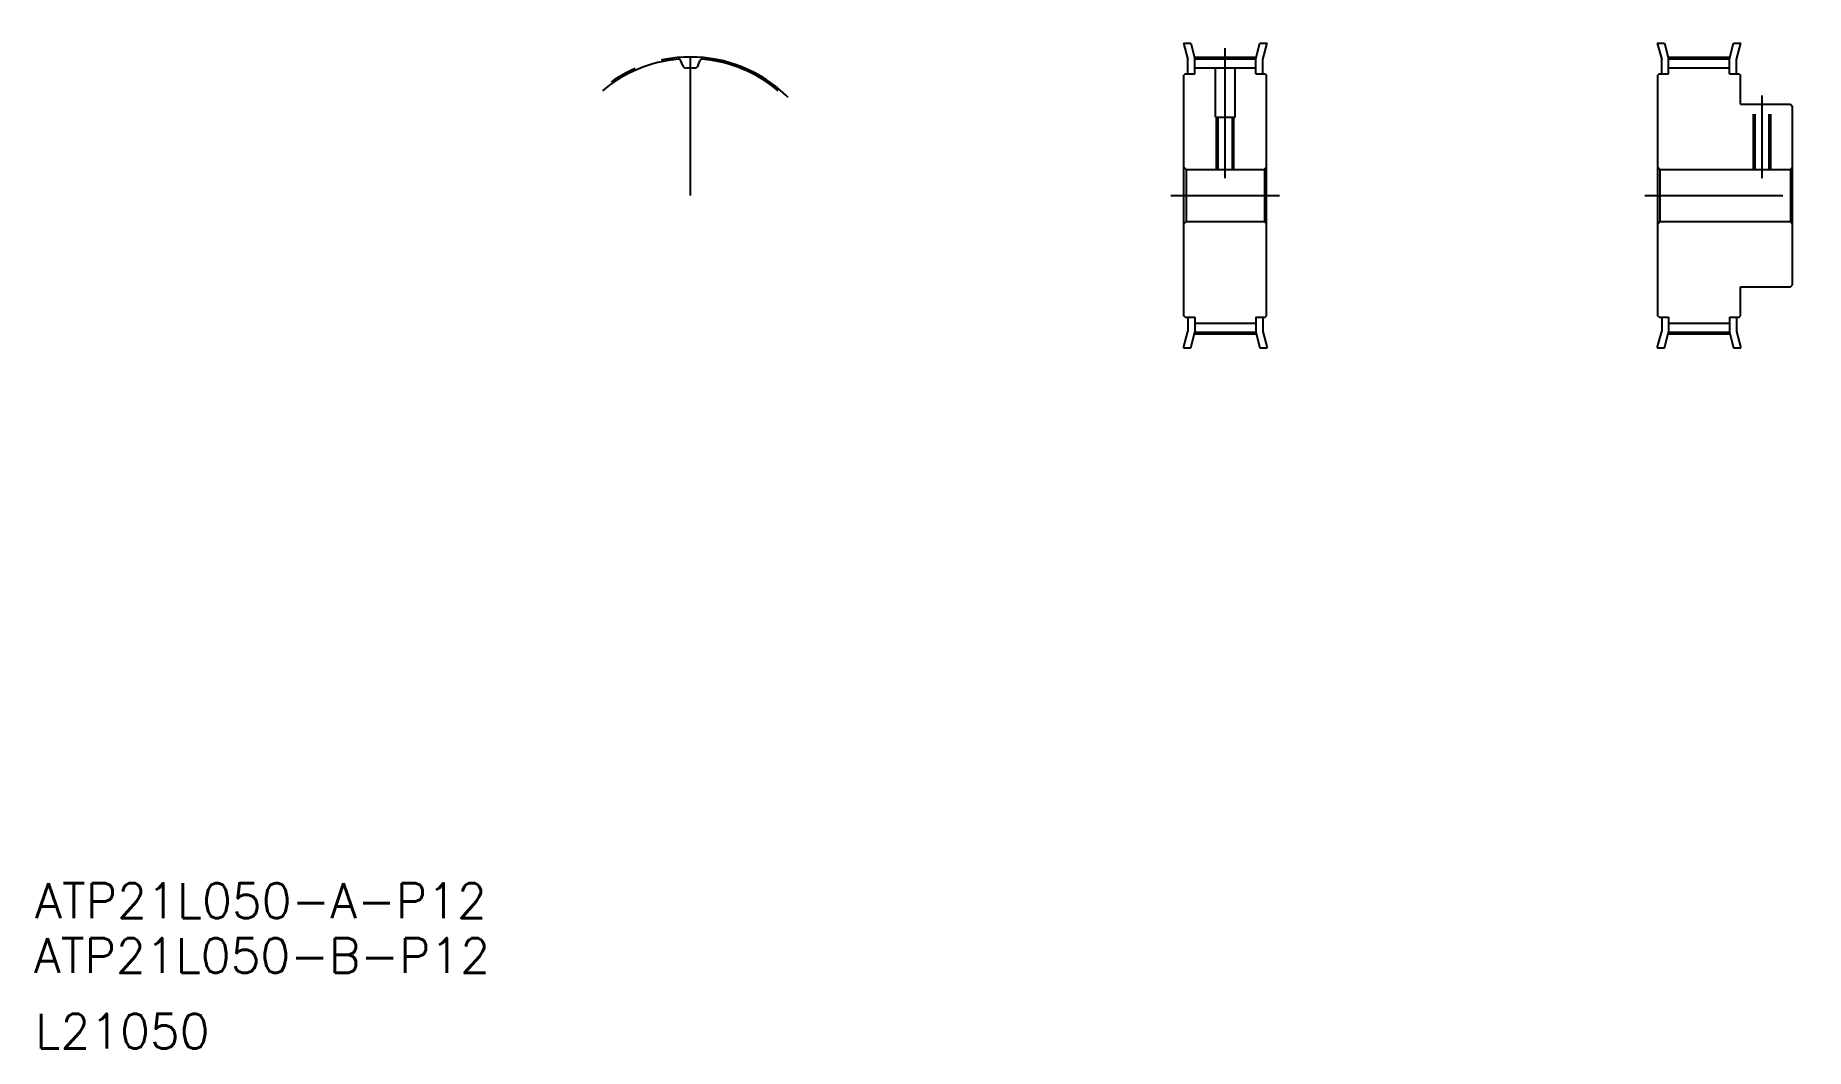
# Model space of a CAD drawing. Extents: x -96 to 311, y -24 to 209.
import ezdxf

# ---------------------------------------------------------------- set-up
doc = ezdxf.new("R2010")
doc.units = 0
doc.linetypes.add('CENTER', pattern=[50.8, 31.75, -6.35, 6.35, -6.35])
doc.linetypes.add('DASHED', pattern=[19.05, 12.7, -6.35])
doc.layers.get('0').update_dxf_attribs({"linetype": 'CONTINUOUS'})
doc.layers.add('CENTER', color=1, linetype='CENTER')
doc.styles.get("Standard").update_dxf_attribs({"font": 'txt', "bigfont": 'BIGFONT'})

msp = doc.modelspace()

# ---------------------------------------------------------------- linework, layer by layer
at = {"color": 7, "linetype": 'CONTINUOUS'}
for p, q in [((168.3, 206.95), (169.3, 203.2)), ((168.3, 206.95), (169.95, 206.95)), ((169.95, 206.95), (170.9, 203.41)), ((184.9, 203.41), (185.85, 206.95)), ((185.85, 206.95), (187.51, 206.95)), ((186.5, 203.2), (187.51, 206.95)), ((277.28, 206.95), (278.94, 206.95)), ((277.28, 206.95), (278.29, 203.2)), ((278.94, 206.95), (279.89, 203.41)), ((293.89, 203.41), (294.84, 206.95)), ((294.84, 206.95), (296.5, 206.95)), ((295.49, 203.2), (296.5, 206.95)), ((53.09, 201.83), (52.68, 202.94)), ((56.62, 201.83), (57.02, 202.94)), ((168.7, 199.95), (168.4, 199.65)), ((168.4, 144.25), (168.4, 199.65)), ((168.7, 199.95), (170.9, 199.95)), ((169.3, 199.95), (169.3, 203.2)), ((170.9, 203.41), (184.9, 203.41)), ((170.9, 199.95), (170.9, 203.41)), ((170.9, 201.28), (184.9, 201.28)), ((184.9, 199.95), (184.9, 203.41)), ((184.9, 199.95), (187.1, 199.95)), ((186.5, 199.95), (186.5, 203.2)), ((187.1, 199.95), (187.4, 199.65)), ((187.4, 144.25), (187.4, 199.65)), ((277.69, 199.95), (277.39, 199.65)), ((277.39, 144.25), (277.39, 199.65)), ((277.69, 199.95), (279.89, 199.95)), ((278.29, 199.95), (278.29, 203.2)), ((279.89, 203.41), (293.89, 203.41)), ((279.89, 199.95), (279.89, 203.41)), ((279.89, 201.28), (293.89, 201.28)), ((293.89, 199.95), (293.89, 203.41)), ((293.89, 199.95), (296.09, 199.95)), ((295.49, 199.95), (295.49, 203.2)), ((296.09, 199.95), (296.39, 199.65)), ((296.39, 192.95), (296.39, 199.65)), ((296.39, 192.95), (307.89, 192.95)), ((307.89, 192.95), (308.39, 192.45)), ((308.39, 151.45), (308.39, 192.45)), ((168.4, 178.45), (168.9, 177.95)), ((168.9, 177.95), (168.9, 165.95)), ((168.9, 177.95), (186.9, 177.95)), ((187.4, 178.45), (186.9, 177.95)), ((186.9, 177.95), (186.9, 165.95)), ((277.39, 178.45), (277.89, 177.95)), ((277.89, 177.95), (277.89, 165.95)), ((277.89, 177.95), (307.89, 177.95)), ((307.89, 177.95), (308.39, 178.45)), ((307.89, 177.95), (307.89, 165.95)), ((308.39, 171.95), (308.39, 171.95)), ((168.4, 165.45), (168.9, 165.95)), ((168.9, 165.95), (186.9, 165.95)), ((187.4, 165.45), (186.9, 165.95)), ((277.39, 165.45), (277.89, 165.95)), ((277.89, 165.95), (307.89, 165.95)), ((307.89, 165.95), (308.39, 165.45)), ((308.39, 161.7), (308.39, 161.7)), ((296.39, 144.25), (296.39, 150.95)), ((296.39, 150.95), (307.89, 150.95)), ((307.89, 150.95), (308.39, 151.45)), ((168.7, 143.95), (168.4, 144.25)), ((168.7, 143.95), (170.9, 143.95)), ((169.3, 143.95), (169.3, 140.71)), ((170.9, 143.95), (170.9, 140.5)), ((170.9, 142.63), (184.9, 142.63)), ((184.9, 143.95), (184.9, 140.5)), ((184.9, 143.95), (187.1, 143.95)), ((186.5, 143.95), (186.5, 140.71)), ((187.1, 143.95), (187.4, 144.25)), ((277.69, 143.95), (277.39, 144.25)), ((277.69, 143.95), (279.89, 143.95)), ((278.29, 143.95), (278.29, 140.71)), ((279.89, 143.95), (279.89, 140.5)), ((279.89, 142.63), (293.89, 142.63)), ((293.89, 143.95), (296.09, 143.95)), ((293.89, 143.95), (293.89, 140.5)), ((295.49, 143.95), (295.49, 140.71)), ((296.09, 143.95), (296.39, 144.25)), ((168.3, 136.95), (169.3, 140.71)), ((169.95, 136.95), (170.9, 140.5)), ((170.9, 140.5), (184.9, 140.5)), ((184.9, 140.5), (185.85, 136.95)), ((186.5, 140.71), (187.51, 136.95)), ((277.28, 136.95), (278.29, 140.71)), ((278.94, 136.95), (279.89, 140.5)), ((279.89, 140.5), (293.89, 140.5)), ((293.89, 140.5), (294.84, 136.95)), ((295.49, 140.71), (296.5, 136.95)), ((168.3, 136.95), (169.95, 136.95)), ((185.85, 136.95), (187.51, 136.95)), ((277.28, 136.95), (278.94, 136.95)), ((294.84, 136.95), (296.5, 136.95))]:
    msp.add_line(p, q, dxfattribs=at)
at = {"color": 3, "linetype": 'DASHED'}
for p, q in [((175.65, 189.95), (175.65, 201.28)), ((180.15, 189.95), (180.15, 201.28)), ((299.39, 177.95), (299.39, 192.95)), ((299.77, 177.95), (299.77, 192.95)), ((303.01, 177.95), (303.01, 192.95)), ((303.39, 177.95), (303.39, 192.95)), ((175.65, 189.95), (180.15, 189.95)), ((175.9, 177.95), (175.9, 189.95)), ((176.28, 177.95), (176.28, 189.95)), ((179.52, 177.95), (179.52, 189.95)), ((179.9, 177.95), (179.9, 189.95))]:
    msp.add_line(p, q, dxfattribs=at)
at = {"color": 7, "linetype": 'CONTINUOUS'}
for centre, radius, start, end in [((54.85, 171.95), 31.45, 94.9516, 130), ((52.18, 202.76), 0.53, 20, 94.9516), ((53.89, 202.12), 0.86, 200, 271.8172), ((54.85, 171.95), 29.32, 88.1828, 91.8172), ((55.81, 202.12), 0.86, 268.1828, 340), ((57.52, 202.76), 0.53, 85.0484, 160), ((54.85, 171.95), 31.45, 50, 85.0484)]:
    msp.add_arc(centre, radius, start, end, dxfattribs=at)
at = {"layer": 'CENTER', "color": 1, "linetype": 'CENTER'}
for p, q in [((54.85, 171.95), (54.85, 208.76)), ((170.8, 203.79), (185, 203.79)), ((177.9, 175.95), (177.9, 205.79)), ((279.79, 203.79), (293.99, 203.79)), ((301.39, 175.95), (301.39, 194.95)), ((165.4, 171.95), (190.4, 171.95)), ((274.39, 171.95), (311.39, 171.95)), ((170.8, 140.12), (185, 140.12)), ((279.79, 140.12), (293.99, 140.12))]:
    msp.add_line(p, q, dxfattribs=at)
msp.add_arc((54.85, 171.95), 31.84, 45, 135, dxfattribs=at)

# ---------------------------------------------------------------- texts
at = {"color": 7, "linetype": 'CONTINUOUS'}
for s, p in [('ATP21L050-A-P12', (-95.88, 5.81)), ('ATP21L050-B-P12', (-96.16, -6.79)), ('L21050', (-95.88, -24.19))]:
    msp.add_text(s, height=8, dxfattribs=at).set_placement(p)

doc.saveas('drawing.dxf')
